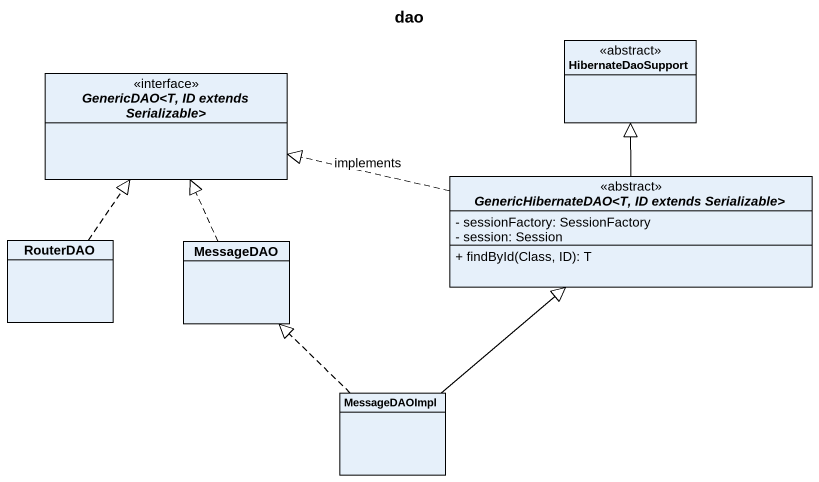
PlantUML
@startuml
title dao
hide circle
hide empty members
skinparam classAttributeIconSize 0
class HibernateDaoSupport <<abstract>>
interface "GenericDAO<T, ID extends Serializable>" as GenericDAO_T_ID_extends <<interface>>
abstract class "GenericHibernateDAO<T, ID extends Serializable>" as GenericHibernateDAO_T_ID <<abstract>> {
  - sessionFactory: SessionFactory
  - session: Session
  + findById(Class, ID): T
}
class RouterDAO
class MessageDAO
class MessageDAOImpl
GenericHibernateDAO_T_ID -up-|> HibernateDaoSupport
GenericHibernateDAO_T_ID .left.|> GenericDAO_T_ID_extends : implements
RouterDAO .up.|> GenericDAO_T_ID_extends
MessageDAO .up.|> GenericDAO_T_ID_extends
MessageDAOImpl -up-|> GenericHibernateDAO_T_ID
MessageDAOImpl .up.|> MessageDAO
@enduml
